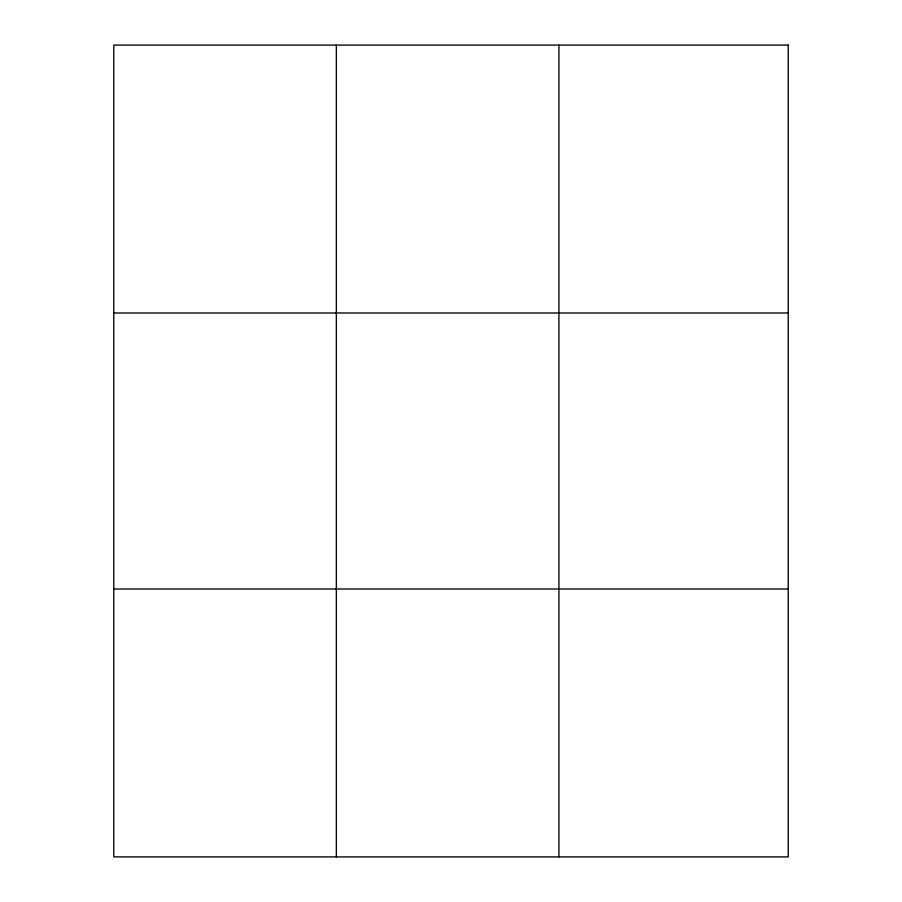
<?xml version="1.0" encoding="UTF-8"?>
<svg xmlns="http://www.w3.org/2000/svg" width="902" height="902" viewBox="0 0 902 902"><rect width="100%" height="100%" fill="white"/><g stroke="black" fill="none" stroke-linecap="round" stroke-linejoin="round"><path stroke-width="1.35" d="M336.345 856.9L336.345 45.1M558.913 856.9L558.913 45.1M113.776 312.994L788.224 312.994M113.776 589.006L788.224 589.006M788.224 45.1L788.224 856.9L113.776 856.9L113.776 45.1L788.224 45.1"/></g></svg>
